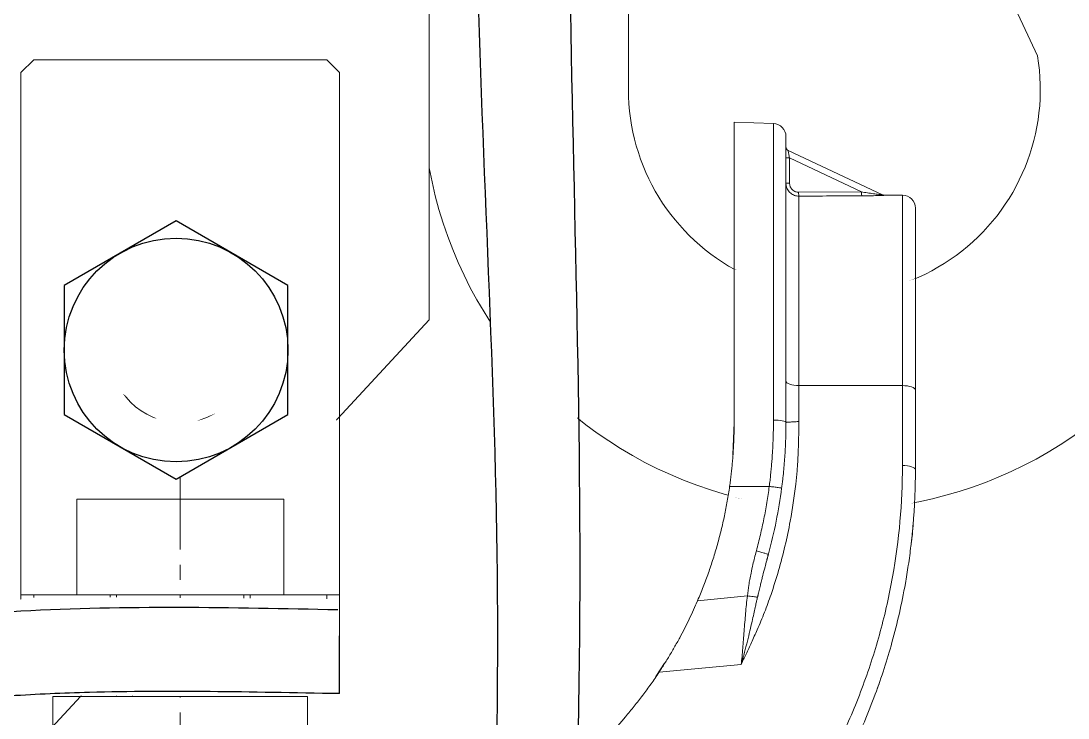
# Model space of a CAD drawing. Header units: millimetres. Extents: x 2174 to 8242, y 1757 to 2055.
# Drawn here: x 6579.31 to 6586.29, y 2026.11 to 2030.75 of the extents above; entities that cross this region are included whole.
import ezdxf

# ---------------------------------------------------------------- set-up
doc = ezdxf.new("R2010")
doc.units = ezdxf.units.MM
doc.set_wipeout_variables(frame=1)
doc.linetypes.add('CENTER2', pattern=[28.575, 19.05, -3.175, 3.175, -3.175])
doc.linetypes.add('gost5', pattern=[7, 5, -2, 0])
doc.layers.add('Невидимая', color=6, linetype='gost5')
doc.layers.add('тонкая', color=4, linetype='Continuous')
doc.layers.add('обводка', color=5, linetype='Continuous', lineweight=50)
doc.layers.add('Оси', color=3, linetype='CENTER2', lineweight=25)

# ---------------------------------------------------------------- blocks, each defined once
blk = doc.blocks.new('A$C0333526B')
at = {"layer": 'обводка', "color": 0, "lineweight": 15, "ltscale": 0.5}
for p, q in [((-50.939, 40.849), (-73.366, -6.98)), ((-25.626, 26.064), (-25.626, -27.697)), ((-41.25, 12.353), (-41.25, -9.795)), ((-25.626, -27.697), (14.52, -71.026))]:
    blk.add_line(p, q, dxfattribs=at)
blk.add_circle((-5.753, -30.066), 4.317, dxfattribs=at)
for centre, radius, start, end in [((-57.656, -10.073), 32.53, 163.5869, 349.94108), ((-57.415, -9.602), 16.165, 170.66335, 359.9816)]:
    blk.add_arc(centre, radius, start, end, dxfattribs=at)
blk = doc.blocks.new('A$C1167016C')
at = {"color": 7, "linetype": 'Continuous', "lineweight": 15}
for p, q in [((-6.8592, 2.1621), (-7.1649, 2.1728)), ((-6.0115, 1.6073), (-6.7448, 1.9533)), ((-6.7341, 1.8943), (-6.7341, 1.6981)), ((-6.1748, 1.6304), (-6.7341, 1.8943)), ((-6.6636, 1.6279), (-6.1748, 1.6304)), ((-6.6615, 1.5978), (-6.6615, 0.125)), ((-6.0112, 1.6072), (-6.0115, 1.6073)), ((-5.8566, 1.6053), (-5.9986, 1.6053)), ((-6.6615, -0.1543), (-6.6615, 0.125)), ((-6.6615, 0.125), (-5.8566, 0.125)), ((-5.8566, 0.125), (-5.8566, -0.4953)), ((-5.756, -0.5301), (-5.756, 0.0902)), ((-7.1646, -0.161), (-7.1739, -0.4141)), ((-6.6617, -0.1544), (-6.6615, -0.1543)), ((-6.8918, -0.6586), (-7.1999, -0.6586)), ((-6.909, -1.2262), (-6.8996, -1.1861)), ((-6.8985, -1.1866), (-6.9011, -1.1857)), ((-7.4474, -1.5427), (-7.4602, -1.5726)), ((-7.4489, -1.5473), (-7.0623, -1.5107)), ((-5.8832, -1.6519), (-5.8874, -1.6727)), ((-7.7058, -2.034), (-7.7734, -2.1361)), ((-7.7485, -2.103), (-7.1103, -2.0426)), ((-6.0357, -2.1842), (-6.054, -2.2346)), ((-6.0713, -2.2823), (-6.0759, -2.2951)), ((-9.1196, -3.7476), (-8.0097, -2.4496))]:
    blk.add_line(p, q, dxfattribs=at)
at = {"color": 8, "linetype": 'Continuous', "lineweight": 15}
for p, q in [((-6.8592, -0.1426), (-6.8592, 2.1621)), ((-5.8566, 0.125), (-5.8566, 1.6053)), ((-5.7809, -1.0303), (-5.7809, -1.0271))]:
    blk.add_line(p, q, dxfattribs=at)
at = {"color": 7, "linetype": 'Continuous', "lineweight": 15, "flags": 128}
for points in [[(-6.7621, 0.1598), (-6.7602, 0.153), (-6.7545, 0.1465), (-6.7452, 0.1405), (-6.7327, 0.1352), (-6.7174, 0.1309), (-6.7, 0.1277), (-6.6812, 0.1257), (-6.6615, 0.125)], [(-5.8566, 0.125), (-5.837, 0.1243), (-5.8181, 0.1224), (-5.8007, 0.1191), (-5.7854, 0.1148), (-5.7729, 0.1095), (-5.7636, 0.1035), (-5.7579, 0.097), (-5.756, 0.0902)], [(-5.8566, -0.4953), (-5.837, -0.496), (-5.8181, -0.498), (-5.8007, -0.5012), (-5.7854, -0.5055), (-5.7729, -0.5108), (-5.7636, -0.5168), (-5.7579, -0.5233), (-5.756, -0.5301)]]:
    blk.add_lwpolyline(points, dxfattribs=at)
at = {"color": 7, "linetype": 'Continuous', "lineweight": 15}
for centre, end in [((-6.8628, 2.0615), 88), ((-5.8566, 1.5047), 90)]:
    blk.add_arc(centre, 0.1006, 360, end, dxfattribs=at)
for points, knots in [([(-7.1646, 2.1728), (-7.1646, 2.1728), (-7.1646, 2.1584), (-7.1646, 2.1014), (-7.1646, 2.0587), (-7.1646, 1.9463), (-7.1646, 1.8767), (-7.1646, 1.7124), (-7.1646, 1.6179), (-7.1646, 1.4067), (-7.1646, 1.2901), (-7.1646, 1.0384), (-7.1646, 0.9033), (-7.1646, 0.6187), (-7.1646, 0.4692), (-7.1646, 0.1603), (-7.1646, 0.0009), (-7.1646, -0.161)], [0, 0, 0, 0, 0.125, 0.125, 0.25, 0.25, 0.375, 0.375, 0.5, 0.5, 0.625, 0.625, 0.75, 0.75, 0.875, 0.875, 1, 1, 1, 1]), ([(-6.7621, -0.161), (-6.7621, -0.137), (-6.7621, -0.0807), (-6.7621, 0.004), (-6.7621, 0.0938), (-6.7621, 0.2112), (-6.7621, 0.3304), (-6.7621, 0.4497), (-6.7621, 0.5405), (-6.7621, 0.6318), (-6.7621, 0.7238), (-6.7621, 0.8152), (-6.7621, 0.9164), (-6.7621, 1.0068), (-6.7621, 1.0868), (-6.7621, 1.1664), (-6.7621, 1.2536), (-6.7621, 1.3458), (-6.7621, 1.4217), (-6.7621, 1.501), (-6.7621, 1.5764), (-6.7621, 1.6521), (-6.7621, 1.7191), (-6.7621, 1.7808), (-6.7621, 1.8377), (-6.7621, 1.8888), (-6.7621, 1.9262), (-6.7621, 1.953), (-6.7621, 1.9717), (-6.7621, 1.9885), (-6.7621, 2.0036), (-6.7621, 2.0202), (-6.7621, 2.0352), (-6.7621, 2.0475), (-6.7621, 2.0556), (-6.7621, 2.0606), (-6.7621, 2.0612), (-6.7621, 2.0615)], [0, 0, 0, 0, 0.0195342, 0.0457418, 0.0691483, 0.0932332, 0.1434818, 0.1698582, 0.1961331, 0.2234508, 0.2513944, 0.2798992, 0.3090876, 0.3483921, 0.369326, 0.3910089, 0.4320452, 0.4642332, 0.4970316, 0.5237141, 0.5642501, 0.5986626, 0.6335514, 0.6687906, 0.7045583, 0.7407912, 0.7770176, 0.7954006, 0.813769, 0.8321744, 0.8506492, 0.869115, 0.9002817, 0.9252113, 0.950141, 0.9750706, 1, 1, 1, 1]), ([(-6.7621, 1.9806), (-6.7621, 1.9752), (-6.7606, 1.9694), (-6.7543, 1.9595), (-6.7497, 1.9556), (-6.7448, 1.9533)], [0, 0, 0, 0, 0.5, 0.5, 1, 1, 1, 1]), ([(-6.7449, 1.9523), (-6.7485, 1.9549), (-6.754, 1.9588), (-6.7589, 1.9663), (-6.7603, 1.9704), (-6.761, 1.9724)], [0, 0, 0, 0, 0.485905, 0.741135, 1, 1, 1, 1]), ([(-6.7448, 1.9533), (-6.7449, 1.9533), (-6.7449, 1.9531), (-6.7448, 1.9516), (-6.7445, 1.9489), (-6.7437, 1.9441), (-6.7424, 1.9363), (-6.7403, 1.9256), (-6.7375, 1.9113), (-6.7353, 1.9003), (-6.7341, 1.8943)], [0, 0, 0, 0, 0.077117, 0.151166, 0.222729, 0.33993, 0.464158, 0.607956, 0.786311, 1, 1, 1, 1]), ([(-6.7341, 1.8943), (-6.7409, 1.8943), (-6.7486, 1.8943), (-6.7594, 1.8943), (-6.7621, 1.8943), (-6.7621, 1.8943)], [0, 0, 0, 0, 0.5, 0.5, 1, 1, 1, 1]), ([(-6.7621, 1.6981), (-6.7621, 1.6948), (-6.762, 1.6915), (-6.7613, 1.6847), (-6.7607, 1.6809), (-6.76, 1.6775)], [0, 0, 0, 0, 0.5, 0.5, 1, 1, 1, 1]), ([(-6.7621, 1.6981), (-6.7621, 1.6981), (-6.7592, 1.6981), (-6.7489, 1.6981), (-6.7416, 1.6981), (-6.7341, 1.6981)], [0, 0, 0, 0, 0.5, 0.5, 1, 1, 1, 1]), ([(-6.7341, 1.6981), (-6.7339, 1.6949), (-6.7335, 1.6885), (-6.7316, 1.6793), (-6.7287, 1.6706), (-6.7247, 1.6625), (-6.7196, 1.6549), (-6.7121, 1.6465), (-6.7015, 1.638), (-6.6885, 1.6318), (-6.6757, 1.6285), (-6.6677, 1.6281), (-6.6636, 1.6279)], [0, 0, 0, 0, 0.088281, 0.172827, 0.254929, 0.335994, 0.417484, 0.500837, 0.642217, 0.783965, 0.888863, 1, 1, 1, 1]), ([(-6.6636, 1.6279), (-6.6636, 1.6269), (-6.6637, 1.6231), (-6.6635, 1.6148), (-6.6629, 1.6025), (-6.662, 1.5995), (-6.6615, 1.5978)], [0, 0, 0, 0, 0.065878, 0.253728, 0.576231, 1, 1, 1, 1]), ([(-6.1748, 1.6304), (-6.1748, 1.6235), (-6.1745, 1.6156), (-6.1737, 1.604), (-6.1732, 1.6007), (-6.1727, 1.6003)], [0, 0, 0, 0, 0.5, 0.5, 1, 1, 1, 1]), ([(-6.0115, 1.6073), (-6.0111, 1.6072), (-6.0154, 1.6077), (-6.026, 1.609), (-6.0325, 1.6099), (-6.053, 1.6126), (-6.0676, 1.6147), (-6.0977, 1.619), (-6.1134, 1.6212), (-6.1442, 1.6258), (-6.1596, 1.6281), (-6.1748, 1.6304)], [0, 0, 0, 0, 0.125, 0.125, 0.25, 0.25, 0.5, 0.5, 0.75, 0.75, 1, 1, 1, 1]), ([(-5.9986, 1.6045), (-5.9987, 1.6044), (-5.9988, 1.6043), (-6.0003, 1.6041), (-6.0028, 1.6039), (-6.0065, 1.6036), (-6.0112, 1.6034), (-6.017, 1.6031), (-6.0238, 1.6029), (-6.0358, 1.6024), (-6.0545, 1.6019), (-6.0767, 1.6014), (-6.0968, 1.6011), (-6.1171, 1.6007), (-6.1425, 1.6005), (-6.1624, 1.6003), (-6.1727, 1.6003)], [0, 0, 0, 0, 0.031441, 0.062975, 0.095428, 0.129557, 0.166017, 0.205345, 0.247972, 0.294234, 0.415295, 0.552425, 0.632523, 0.715193, 0.85172, 1, 1, 1, 1]), ([(-6.0004, 1.6053), (-6.0027, 1.6054), (-6.0073, 1.6057), (-6.0113, 1.6074), (-6.0134, 1.6082)], [0, 0, 0, 0, 0.494092, 1, 1, 1, 1]), ([(-5.9986, 1.6045), (-5.9991, 1.6047), (-6, 1.6052), (-6.0006, 1.6053), (-6, 1.6052), (-5.9991, 1.6047), (-5.9986, 1.6045), (-5.9986, 1.6045), (-5.9986, 1.6045), (-5.9986, 1.6045)], [0, 0, 0, 0, 0.291564, 0.499998, 0.708834, 1, 1, 1, 1, 1, 1, 1]), ([(-5.756, 1.5047), (-5.756, 1.5046), (-5.756, 1.5044), (-5.756, 1.5028), (-5.756, 1.5002), (-5.756, 1.4967), (-5.756, 1.4921), (-5.756, 1.4865), (-5.756, 1.4799), (-5.756, 1.4698), (-5.756, 1.4547), (-5.756, 1.4327), (-5.756, 1.407), (-5.756, 1.3767), (-5.756, 1.3407), (-5.756, 1.3025), (-5.756, 1.2647), (-5.756, 1.2129), (-5.756, 1.1395), (-5.756, 1.0387), (-5.756, 0.9488), (-5.756, 0.8731), (-5.756, 0.8107), (-5.756, 0.7402), (-5.756, 0.6605), (-5.756, 0.5857), (-5.756, 0.5165), (-5.756, 0.4554), (-5.756, 0.3936), (-5.756, 0.3338), (-5.756, 0.273), (-5.756, 0.2156), (-5.756, 0.154), (-5.756, 0.1136), (-5.756, 0.0902)], [0, 0, 0, 0, 0.017835, 0.035659, 0.053478, 0.071303, 0.08914, 0.106999, 0.124888, 0.142816, 0.178079, 0.213505, 0.248749, 0.283389, 0.322409, 0.362099, 0.390857, 0.420011, 0.486214, 0.55093, 0.613787, 0.64389, 0.674941, 0.712699, 0.751458, 0.791304, 0.818432, 0.846502, 0.87327, 0.899682, 0.923914, 0.950487, 0.971179, 1, 1, 1, 1]), ([(-7.1646, -0.1431), (-7.1646, -0.1102), (-7.1646, -0.0444), (-7.1646, 0.0512), (-7.1646, 0.1439), (-7.1646, 0.2629), (-7.1646, 0.4006), (-7.1646, 0.545), (-7.1646, 0.6602), (-7.1646, 0.7306), (-7.1646, 0.751), (-7.1646, 0.7543)], [0, 0, 0, 0, 0.0797844, 0.159767, 0.2407106, 0.3209693, 0.4829298, 0.6451329, 0.806711, 0.9684011, 1, 1, 1, 1]), ([(-7.1646, -0.161), (-7.1647, -0.1761), (-7.1648, -0.2062), (-7.1657, -0.2515), (-7.1671, -0.2968), (-7.1692, -0.3421), (-7.1718, -0.3875), (-7.175, -0.4327), (-7.1788, -0.478), (-7.1832, -0.5232), (-7.1882, -0.5684), (-7.1937, -0.6135), (-7.1978, -0.6436), (-7.1999, -0.6586)], [0, 0, 0, 0, 0.091472, 0.182785, 0.273953, 0.364993, 0.455921, 0.546751, 0.6375, 0.728183, 0.818817, 0.909418, 1, 1, 1, 1]), ([(-6.6617, -0.1544), (-6.6622, -0.1951), (-6.6632, -0.2766), (-6.6666, -0.4045), (-6.6744, -0.5263), (-6.692, -0.7036), (-6.721, -0.8991), (-6.7681, -1.1224), (-6.818, -1.3125), (-6.8718, -1.4841), (-6.9278, -1.6379), (-6.9801, -1.7621), (-7.0291, -1.8702), (-7.0709, -1.9598), (-7.0976, -2.0161), (-7.1103, -2.0426)], [0, 0, 0, 0, 0.062682, 0.12528, 0.196674, 0.250224, 0.398983, 0.499912, 0.599961, 0.699925, 0.77477, 0.849707, 0.905249, 0.955334, 1, 1, 1, 1]), ([(-6.8918, -0.6586), (-6.8898, -0.643), (-6.886, -0.6118), (-6.8809, -0.565), (-6.8763, -0.5181), (-6.8723, -0.4712), (-6.8688, -0.4243), (-6.8659, -0.3773), (-6.8634, -0.3303), (-6.8616, -0.2833), (-6.8602, -0.2364), (-6.8594, -0.1895), (-6.8593, -0.1583), (-6.8592, -0.1426)], [0, 0, 0, 0, 0.0905007, 0.1810453, 0.2716464, 0.3623166, 0.4530686, 0.543915, 0.6348682, 0.7259409, 0.8171455, 0.9084944, 1, 1, 1, 1]), ([(-6.8592, -0.1426), (-6.8332, -0.1428), (-6.8085, -0.1448), (-6.7723, -0.1517), (-6.7621, -0.1563), (-6.7621, -0.161)], [0, 0, 0, 0, 0.5, 0.5, 1, 1, 1, 1]), ([(-6.7621, -0.161), (-6.7622, -0.1782), (-6.7623, -0.2095), (-6.7631, -0.2518), (-6.7644, -0.2977), (-6.7666, -0.3512), (-6.7714, -0.4363), (-6.7784, -0.5221), (-6.7861, -0.5952), (-6.7912, -0.638), (-6.7939, -0.6593), (-6.7955, -0.6717)], [0, 0, 0, 0, 0.101606, 0.184796, 0.249574, 0.371902, 0.499123, 0.749089, 0.874399, 0.927612, 1, 1, 1, 1]), ([(-6.7621, -0.161), (-6.762, -0.161), (-6.7618, -0.161), (-6.7597, -0.1608), (-6.7546, -0.1605), (-6.746, -0.16), (-6.7334, -0.1591), (-6.7189, -0.1582), (-6.7032, -0.1571), (-6.6886, -0.1561), (-6.6778, -0.1554), (-6.6688, -0.1549), (-6.6643, -0.1545), (-6.6617, -0.1544)], [0, 0, 0, 0, 0.065017, 0.147982, 0.250056, 0.393753, 0.499964, 0.631073, 0.749846, 0.835392, 0.916761, 0.953427, 1, 1, 1, 1]), ([(-5.8566, -0.4953), (-5.8566, -0.7866), (-5.8823, -1.0761), (-5.9588, -1.5042), (-5.9905, -1.6458), (-6.0669, -1.9271), (-6.1116, -2.0671), (-6.2133, -2.3426), (-6.2702, -2.4777), (-6.3954, -2.7411), (-6.4637, -2.8698), (-6.685, -3.2456), (-6.8539, -3.4822), (-7.0397, -3.6994)], [0, 0, 0, 0, 0.25, 0.25, 0.375, 0.375, 0.5, 0.5, 0.625, 0.625, 0.75, 0.75, 1, 1, 1, 1]), ([(-5.756, -0.5301), (-5.7561, -0.5535), (-5.7563, -0.5993), (-5.7577, -0.6662), (-5.7598, -0.7299), (-5.7626, -0.7903), (-5.7659, -0.8473), (-5.7696, -0.9011), (-5.7736, -0.9515), (-5.7778, -0.9987), (-5.7821, -1.0425), (-5.7864, -1.0831), (-5.7952, -1.1596), (-5.8099, -1.2697), (-5.8511, -1.5215), (-5.9276, -1.8584), (-6.0661, -2.2878), (-6.237, -2.6923), (-6.3977, -2.9947), (-6.5179, -3.193), (-6.5879, -3.3021), (-6.6598, -3.408), (-6.7333, -3.5107), (-6.8084, -3.6101), (-6.8847, -3.7065), (-6.9372, -3.7687), (-6.9633, -3.7996)], [0, 0, 0, 0, 0.019914, 0.0389, 0.056958, 0.074087, 0.090287, 0.105559, 0.119902, 0.133317, 0.145803, 0.157361, 0.16799, 0.211241, 0.251737, 0.384642, 0.503785, 0.633058, 0.754346, 0.790999, 0.827132, 0.862743, 0.897835, 0.932408, 0.966462, 1, 1, 1, 1]), ([(-7.1999, -0.6586), (-7.2027, -0.6777), (-7.2084, -0.7158), (-7.218, -0.7729), (-7.2285, -0.8298), (-7.24, -0.8864), (-7.2523, -0.9429), (-7.2656, -0.9992), (-7.2799, -1.0553), (-7.3001, -1.1298), (-7.3276, -1.2222), (-7.3643, -1.3319), (-7.4044, -1.4405), (-7.4341, -1.5117), (-7.4489, -1.5473)], [0, 0, 0, 0, 0.062551, 0.125054, 0.187526, 0.249982, 0.312441, 0.374918, 0.437432, 0.499998, 0.625053, 0.749981, 0.874918, 1, 1, 1, 1]), ([(-6.9921, -1.1602), (-6.9817, -1.1189), (-6.9607, -1.0361), (-6.9325, -0.9113), (-6.9105, -0.7852), (-6.898, -0.7008), (-6.8918, -0.6586)], [0, 0, 0, 0, 0.250108, 0.500003, 0.749897, 1, 1, 1, 1]), ([(-6.7955, -0.6717), (-6.7955, -0.6716), (-6.7976, -0.6713), (-6.8069, -0.6699), (-6.8141, -0.6689), (-6.8328, -0.6664), (-6.8441, -0.6649), (-6.8679, -0.6617), (-6.8802, -0.6601), (-6.8918, -0.6586)], [0, 0, 0, 0, 0.25, 0.25, 0.5, 0.5, 0.75, 0.75, 1, 1, 1, 1]), ([(-5.7881, -1.0943), (-5.7861, -1.0797), (-5.78, -1.037), (-5.7734, -0.9666), (-5.77, -0.9108), (-5.7684, -0.8833)], [0, 0, 0, 0, 0.208739, 0.610391, 1, 1, 1, 1]), ([(-7.0623, -1.5107), (-7.0588, -1.4827), (-7.0533, -1.4394), (-7.0429, -1.3807), (-7.0324, -1.3269), (-7.0203, -1.2716), (-7.0062, -1.2137), (-6.997, -1.1787), (-6.9921, -1.1602)], [0, 0, 0, 0, 0.2369764, 0.3652437, 0.500444, 0.6965897, 0.8396795, 1, 1, 1, 1]), ([(-6.9074, -1.2194), (-6.906, -1.2142), (-6.903, -1.2032), (-6.9001, -1.1923), (-6.8985, -1.1866)], [0, 0, 0, 0, 0.4799402, 1, 1, 1, 1]), ([(-6.8985, -1.1866), (-6.8984, -1.186), (-6.8981, -1.1849), (-6.8978, -1.1839), (-6.8977, -1.1834)], [0, 0, 0, 0, 0.528869, 1, 1, 1, 1]), ([(-7.0623, -1.5107), (-7.0677, -1.5551), (-7.0722, -1.6003), (-7.0781, -1.6683), (-7.0799, -1.6911), (-7.0835, -1.7378), (-7.0853, -1.7613), (-7.0905, -1.8303), (-7.0939, -1.8739), (-7.1014, -1.9599), (-7.1055, -2.0019), (-7.1103, -2.0426)], [0, 0, 0, 0, 0.25, 0.25, 0.375, 0.375, 0.5, 0.5, 0.75, 0.75, 1, 1, 1, 1]), ([(-6.9832, -1.5196), (-6.9845, -1.5249), (-6.9877, -1.5393), (-6.9938, -1.5663), (-7.0022, -1.6041), (-7.0131, -1.653), (-7.0266, -1.7133), (-7.0429, -1.7842), (-7.0622, -1.8642), (-7.0844, -1.9516), (-7.1014, -2.0114), (-7.1103, -2.0426)], [0, 0, 0, 0, 0.03024, 0.080555, 0.151283, 0.242672, 0.355779, 0.492571, 0.646032, 0.81496, 1, 1, 1, 1]), ([(-7.0623, -1.5107), (-7.0473, -1.5124), (-7.0315, -1.5141), (-7.0036, -1.5172), (-6.9918, -1.5186), (-6.9832, -1.5196)], [0, 0, 0, 0, 0.5, 0.5, 1, 1, 1, 1]), ([(-7.7485, -2.103), (-7.7401, -2.0903), (-7.7235, -2.0649), (-7.6992, -2.0265), (-7.6756, -1.9882), (-7.6527, -1.9498), (-7.6304, -1.9116), (-7.6089, -1.8734), (-7.5819, -1.8242), (-7.55, -1.7636), (-7.5142, -1.6914), (-7.4804, -1.6195), (-7.4594, -1.5712), (-7.4489, -1.5473)], [0, 0, 0, 0, 0.074346, 0.147705, 0.220085, 0.291491, 0.36193, 0.43141, 0.499937, 0.628213, 0.754276, 0.878184, 1, 1, 1, 1]), ([(-7.7485, -2.103), (-7.7588, -2.1184), (-7.7793, -2.1491), (-7.8108, -2.1944), (-7.8428, -2.239), (-7.8753, -2.2827), (-7.9082, -2.3256), (-7.9416, -2.3677), (-7.9753, -2.4091), (-7.9983, -2.4362), (-8.0097, -2.4496)], [0, 0, 0, 0, 0.128393, 0.255814, 0.382265, 0.507746, 0.632259, 0.755805, 0.878384, 1, 1, 1, 1]), ([(-6.036, -2.1839), (-6.0378, -2.1896), (-6.0419, -2.2028), (-6.047, -2.2156), (-6.0499, -2.2229)], [0, 0, 0, 0, 0.430307, 1, 1, 1, 1])]:
    blk.add_open_spline(points, degree=3, knots=knots, dxfattribs=at)
at = {"color": 8, "linetype": 'Continuous', "lineweight": 15}
for points, knots in [([(-6.76, 1.6775), (-6.7575, 1.6657), (-6.7534, 1.6556), (-6.7418, 1.6364), (-6.7342, 1.6276), (-6.7164, 1.6131), (-6.7064, 1.6074), (-6.6904, 1.6017), (-6.6848, 1.6003), (-6.6735, 1.5983), (-6.6678, 1.5977), (-6.6615, 1.5978)], [0, 0, 0, 0, 0.25, 0.25, 0.5, 0.5, 0.75, 0.75, 0.875, 0.875, 1, 1, 1, 1]), ([(-6.0104, 1.6034), (-6.0097, 1.6035), (-6.005, 1.6037), (-6.0014, 1.6039), (-6.0006, 1.6041), (-6.0006, 1.6041)], [0, 0, 0, 0, 0.1339438, 0.937029, 1, 1, 1, 1]), ([(-6.9011, -1.1857), (-6.902, -1.1854), (-6.9044, -1.1846), (-6.9241, -1.179), (-6.9553, -1.1703), (-6.9802, -1.1635), (-6.9921, -1.1602)], [0, 0, 0, 0, 0.157434, 0.445215, 0.733101, 1, 1, 1, 1]), ([(-6.9832, -1.5196), (-6.983, -1.5187), (-6.9827, -1.5171), (-6.9815, -1.5145), (-6.9802, -1.5102), (-6.978, -1.5018), (-6.9756, -1.4872), (-6.9715, -1.4678), (-6.9662, -1.4468), (-6.9625, -1.4315), (-6.9601, -1.422), (-6.9582, -1.4145), (-6.9549, -1.401), (-6.9494, -1.3793), (-6.9393, -1.3399), (-6.9265, -1.2912), (-6.9147, -1.2468), (-6.9089, -1.2249), (-6.9074, -1.2194)], [0, 0, 0, 0, 0.008482, 0.0157739, 0.0299869, 0.0525805, 0.1010336, 0.1702247, 0.2434204, 0.3117139, 0.3222196, 0.3380934, 0.3868036, 0.4566128, 0.5552142, 0.7805043, 0.9446333, 1, 1, 1, 1])]:
    blk.add_open_spline(points, degree=3, knots=knots, dxfattribs=at)
at = {"color": 7, "linetype": 'Continuous', "lineweight": 15}
for points in [[(-6.1727, 1.6003), (-6.3356, 1.5995), (-6.4986, 1.5987), (-6.6615, 1.5978)], [(-5.9986, 1.6045), (-6.003, 1.6045), (-6.0075, 1.6055), (-6.0115, 1.6073)], [(-6.7955, -0.6717), (-6.8182, -0.8443), (-6.8523, -1.0153), (-6.8977, -1.1834)]]:
    blk.add_open_spline(points, degree=3, dxfattribs=at)
blk = doc.blocks.new('A$C4F474A20')
at = {"color": 0, "lineweight": 15}
for p, q in [((-12.5, -23), (12.5, -23)), ((12.5, -23), (-12.5, -23))]:
    blk.add_line(p, q, dxfattribs=at)
at = {"layer": 'Невидимая', "color": 0, "lineweight": 15, "ltscale": 0.5}
for p, q in [((-5.5, -19), (-5.5, -23)), ((-5, -19), (-5, -23)), ((5, -23), (5, -19)), ((5.5, -19), (5.5, -23))]:
    blk.add_line(p, q, dxfattribs=at)
at = {"layer": 'обводка', "color": 0, "lineweight": 15}
for p, q in [((-12.5, 22), (-11.5, 23)), ((11.5, 23), (-11.5, 23)), ((12.5, 22), (11.5, 23)), ((-12.5, 22), (-12.5, -22)), ((12.5, -22), (12.5, 22)), ((-8.125, -19), (-8.125, -11.5)), ((-8.125, -11.5), (8.125, -11.5)), ((8.125, -19), (8.125, -11.5)), ((-12.5, -19), (12.5, -19)), ((-12.5, -23), (-12.5, -19)), ((-11.5, -23), (-11.5, -19)), ((12.5, -19), (0, -19)), ((11.5, -23), (11.5, -19)), ((12.5, -23), (12.5, -19)), ((-12.5, -23), (12.5, -23)), ((-11.5, -23), (11.5, -23)), ((-5, -23), (-5, -27)), ((5, -27), (5, -23)), ((-10, -27), (10, -27)), ((-10, -27), (-10, -29.5)), ((10, -27), (0, -27)), ((10, -29.5), (10, -27)), ((-10, -29.5), (10, -29.5)), ((-8.125, -37), (-8.125, -29.5)), ((0, -29.5), (0, -37)), ((8.125, -37), (8.125, -29.5)), ((-8.125, -37), (8.125, -37)), ((-5, -37), (-5, -39.696)), ((5, -39.696), (5, -37)), ((-5, -39.696), (5, -39.696))]:
    blk.add_line(p, q, dxfattribs=at)
blk.add_circle((0, 0), 5.5, dxfattribs=at)
at = {"layer": 'Оси', "color": 0, "lineweight": 15, "ltscale": 0.3}
blk.add_line((0, -9.747), (0, -45.045), dxfattribs=at)
at = {"layer": 'тонкая', "color": 0, "lineweight": 15}
for p, q in [((-3.75, -23), (-3.75, -27)), ((3.75, -27), (3.75, -23)), ((-3.75, -37), (-3.75, -39.696)), ((3.75, -39.696), (3.75, -37))]:
    blk.add_line(p, q, dxfattribs=at)

msp = doc.modelspace()

# ---------------------------------------------------------------- linework, layer by layer
at = {"color": 0}
msp.add_lwpolyline([(6579.6023, 2028.1304), (6580.347, 2027.7004), (6581.0917, 2028.1304), (6581.0917, 2028.9903), (6580.347, 2029.4203), (6579.6023, 2028.9903)], close=True, dxfattribs=at)
msp.add_circle((6580.347, 2028.5603), 0.7447, dxfattribs=at)

# ---------------------------------------------------------------- block references
at = {"color": 0, "xscale": -0.08482979194520017, "yscale": 0.08482979194520017, "zscale": 0.08482979194520017}
msp.add_blockref('A$C0333526B', (6579.859, 2031.1108), dxfattribs=at)

# ---------------------------------------------------------------- next in the draw order: wipeouts: each hides what was drawn before it
at = {"color": 7, "true_color": 0xffffff}
msp.add_wipeout([(6584.0636, 2029.0992), (6584.3234, 2028.9912), (6584.494, 2028.95), (6585.1827, 2029.0052), (6585.269, 2029.0356), (6585.2636, 2027.545), (6585.1725, 2027.5191), (6584.821, 2027.462), (6584.4155, 2027.4945), (6584.2784, 2027.5274), (6584.023, 2027.5908)], dxfattribs=at)

# ---------------------------------------------------------------- next in the draw order: block references
at = {"color": 0, "xscale": 0.8565906312307022, "yscale": 0.8565906312307022, "zscale": 0.8565906312307022}
msp.add_blockref('A$C1167016C', (6590.1996, 2028.2165), dxfattribs=at)

# ---------------------------------------------------------------- next in the draw order: wipeouts: each hides what was drawn before it
at = {"color": 7, "true_color": 0xffffff}
for points in [[(6582.5117, 2035.5093), (6582.3848, 2033.3219), (6582.4411, 2028.745), (6582.4841, 2025.4189), (6582.4992, 2025.0088), (6582.7565, 2023.6478), (6582.8803, 2023.3551), (6583.1562, 2022.8872), (6583.2959, 2023.5635), (6583.2147, 2023.7676), (6583.1435, 2023.9866), (6582.9769, 2024.8162), (6583.0039, 2025.7279), (6583.0189, 2028.1495), (6582.9593, 2033.0574), (6582.9899, 2035.0572)], [(6579.416, 2026.6), (6581.3282, 2026.6), (6581.4253, 2026.6934), (6581.4118, 2028.2003)]]:
    msp.add_wipeout(points, dxfattribs=at)

# ---------------------------------------------------------------- next in the draw order: linework, layer by layer
at = {"color": 0}
msp.add_line((6581.4342, 2026.2721), (6581.4349, 2026.6764), dxfattribs=at)

# ---------------------------------------------------------------- next in the draw order: wipeouts: each hides what was drawn before it
at = {"color": 7, "true_color": 0xffffff}
msp.add_wipeout([(6579.9515, 2028.9682), (6579.7613, 2028.5119), (6579.9591, 2028.0556), (6580.4613, 2027.9187), (6580.8569, 2028.1469), (6580.9863, 2028.55), (6580.8798, 2028.8542), (6580.5374, 2029.0747), (6580.195, 2029.1204)], dxfattribs=at)

# ---------------------------------------------------------------- next in the draw order: block references
at = {"color": 0, "xscale": 0.08482979194520017, "yscale": 0.08482979194520017, "zscale": 0.08482979194520017}
msp.add_blockref('A$C4F474A20', (6580.3745, 2028.5426), dxfattribs=at)

# ---------------------------------------------------------------- next in the draw order: wipeouts: each hides what was drawn before it
at = {"color": 7, "true_color": 0xffffff}
for points in [[(6579.8672, 2028.9168), (6579.8783, 2028.3558), (6580.323, 2028.0225), (6580.7899, 2028.2114), (6580.8566, 2028.528), (6580.8177, 2028.8502), (6580.5842, 2029.0112), (6580.3174, 2029.0446)], [(6576.9726, 2026.923), (6576.9282, 2026.3688), (6577.2248, 2026.3053), (6577.4246, 2026.269), (6577.6093, 2026.2448), (6578.1421, 2026.2176), (6579.5405, 2026.2579), (6581.4187, 2026.2571), (6581.4311, 2026.68), (6581.4079, 2026.9012), (6580.1703, 2026.9118), (6579.5758, 2026.9175), (6579.3445, 2026.908), (6579.2448, 2026.8794), (6578.1344, 2026.7496), (6578.0496, 2026.7496), (6577.7367, 2026.7591), (6577.4793, 2026.7985), (6577.3189, 2026.8317)]]:
    msp.add_wipeout(points, dxfattribs=at)

# ---------------------------------------------------------------- next in the draw order: linework, layer by layer
at = {"color": 0}
for points, knots in [([(6583.4826, 2023.2597), (6583.3404, 2023.4621), (6582.9627, 2024.2427), (6583.1655, 2028.8149), (6582.455, 2034.976), (6584.8028, 2044.8701), (6580.04, 2046.3671), (6578.39, 2045.8739), (6577.8452, 2044.9722), (6577.5046, 2043.9597), (6577.5246, 2042.2396)], [5.66269, 5.66269, 5.66269, 5.66269, 6.689468, 9.121444, 20.505011, 32.081003, 34.277614, 36.876236, 37.214023, 37.299332, 37.299332, 37.299332, 37.299332]), ([(6583.1562, 2022.8872), (6583.0575, 2023.0263), (6582.4171, 2024.1026), (6582.6373, 2028.4665), (6581.7254, 2034.7792), (6584.3502, 2044.6547), (6579.878, 2045.6699), (6577.9594, 2044.7904), (6578.0353, 2043.2072), (6578.0827, 2042.2178)], [3.908488, 3.908488, 3.908488, 3.908488, 4.477998, 8.07721, 18.47268, 30.24203, 31.722584, 33.583138, 36.683, 36.683, 36.683, 36.683]), ([(6581.4342, 2026.2721), (6581.13, 2026.2771), (6580.8503, 2026.2831), (6580.3026, 2026.2881), (6580.0347, 2026.2873), (6579.5939, 2026.2754), (6579.4213, 2026.2678), (6579.0696, 2026.2456), (6578.8879, 2026.2316), (6578.4579, 2026.2068), (6578.2051, 2026.1981), (6577.4605, 2026.2311), (6576.956, 2026.3196), (6576.2485, 2026.6062), (6576.021, 2026.7273), (6575.6414, 2027.0052), (6575.4828, 2027.1534), (6575.2126, 2027.4762), (6575.0984, 2027.6505), (6574.8052, 2028.2008), (6574.6806, 2028.5984), (6574.5295, 2029.3872), (6574.5029, 2029.7797), (6574.5293, 2030.5524), (6574.5824, 2030.9319), (6574.7616, 2031.7155), (6574.8977, 2032.1169), (6575.2161, 2032.8779), (6575.3972, 2033.2399), (6575.7898, 2033.9892), (6576.0022, 2034.3734), (6576.3223, 2035.0069), (6576.4407, 2035.2573), (6576.6501, 2035.7648), (6576.7434, 2036.0244), (6576.9949, 2036.819), (6577.1247, 2037.3698), (6577.359, 2038.5883), (6577.4564, 2039.2608), (6577.5537, 2039.9418)], [0, 0, 0, 0, 0.984072, 0.984072, 1.945874, 1.945874, 2.585427, 2.585427, 3.22498, 3.22498, 4.04129, 4.04129, 5.514203, 5.514203, 6.246416, 6.246416, 6.8381, 6.8381, 7.429783, 7.429783, 8.635292, 8.635292, 9.840801, 9.840801, 11.04631, 11.04631, 12.404241, 12.404241, 13.762172, 13.762172, 15.300762, 15.300762, 16.329956, 16.329956, 17.359151, 17.359151, 19.41754, 19.41754, 21.794448, 21.794448, 21.794448, 21.794448])]:
    msp.add_open_spline(points, degree=3, knots=knots, dxfattribs=at)
msp.add_spline([(6581.4241, 2026.8294), (6579.3141, 2026.8203), (6577.9074, 2026.7707), (6575.936, 2027.5024), (6575.1328, 2029.2146), (6575.3892, 2031.8012), (6577.0072, 2035.1689), (6578.1176, 2039.9398)], degree=3, dxfattribs=at)

doc.saveas('drawing.dxf')
